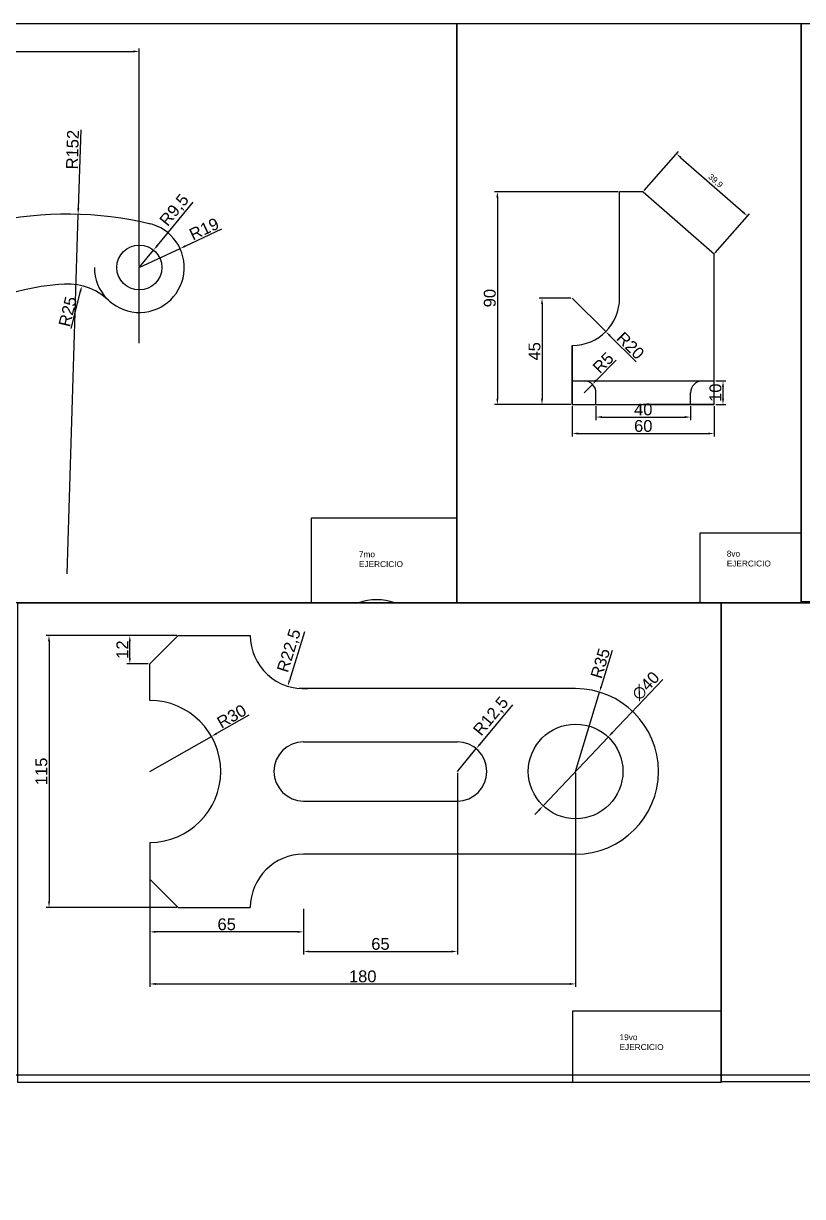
# Model space of a CAD drawing. Header units: millimetres. Extents: x 0 to 5174, y 0 to 1719.
# Drawn here: x 4314.5 to 4643.7, y 1202.1 to 1698 of the extents above; entities that cross this region are included whole.
import ezdxf

# ---------------------------------------------------------------- set-up
doc = ezdxf.new("R2010")
doc.units = ezdxf.units.MM
doc.styles.get("Standard").update_dxf_attribs({"font": 'arial.ttf'})
doc.dimstyles.new('ISO-25', dxfattribs={"dimtxt": 2.5, "dimasz": 2.5, "dimexe": 1.25, "dimexo": 0.625, "dimtad": 1, "dimtxsty": 'Standard', "dimcen": 2.5, "dimadec": 0, "dimazin": 0, "dimtfac": 1, "dimtmove": 0, "dimatfit": 3, "dimfxl": 1, "dimarcsym": 0})

# ---------------------------------------------------------------- blocks, each defined once
blk = doc.blocks.new('*D59')
at = {"color": 0, "lineweight": -2, "transparency": 16777216}
for p, q in [((4338.65, 1653.09), (4337.62, 1619.82)), ((4332.87, 1465.4), (4337.55, 1617.32))]:
    blk.add_line(p, q, dxfattribs=at)
at = {"color": 0, "transparency": 16777216}
blk.add_solid([(4337.21, 1619.84), (4338.04, 1619.81), (4337.55, 1617.32)], dxfattribs=at)
at = {"layer": 'Defpoints', "color": 0, "transparency": 16777216}
for p in [(4337.55, 1617.32), (4332.87, 1465.4)]:
    blk.add_point(p, dxfattribs=at)
at = {"color": 0, "transparency": 16777216, "insert": (4335.21, 1644.68), "char_height": 5, "attachment_point": 5, "rotation": 88.2359}
blk.add_mtext('R152', dxfattribs=at)
blk = doc.blocks.new('*D60')
at = {"color": 0, "lineweight": -2, "transparency": 16777216}
blk.add_line((4305.8, 1525.15), (4276.15, 1565), dxfattribs=at)
at = {"color": 0, "transparency": 16777216}
blk.add_solid([(4276.49, 1565.25), (4275.82, 1564.75), (4274.66, 1567)], dxfattribs=at)
at = {"layer": 'Defpoints', "color": 0, "transparency": 16777216}
for p in [(4274.66, 1567), (4337.94, 1481.96)]:
    blk.add_point(p, dxfattribs=at)
at = {"color": 0, "transparency": 16777216, "insert": (4303.25, 1533.9), "char_height": 5, "attachment_point": 5, "rotation": 306.6502}
blk.add_mtext('R106', dxfattribs=at)
blk = doc.blocks.new('*D61')
at = {"color": 0, "lineweight": -2, "transparency": 16777216}
blk.add_line((4334.68, 1569.02), (4338.52, 1584.7), dxfattribs=at)
at = {"color": 0, "transparency": 16777216}
blk.add_solid([(4338.12, 1584.8), (4338.93, 1584.6), (4339.12, 1587.12)], dxfattribs=at)
at = {"layer": 'Defpoints', "color": 0, "transparency": 16777216}
for p in [(4339.12, 1587.12), (4333.17, 1562.84)]:
    blk.add_point(p, dxfattribs=at)
at = {"color": 0, "transparency": 16777216, "insert": (4333.17, 1576.21), "char_height": 5, "attachment_point": 5, "rotation": 76.2352}
blk.add_mtext('R25', dxfattribs=at)
blk = doc.blocks.new('*D62')
at = {"color": 0, "lineweight": -2, "transparency": 16777216}
for p, q in [((4386.07, 1622.49), (4371.03, 1604.13)), ((4363.43, 1594.84), (4369.44, 1602.19))]:
    blk.add_line(p, q, dxfattribs=at)
at = {"color": 0, "transparency": 16777216}
blk.add_solid([(4370.71, 1604.39), (4371.35, 1603.86), (4369.44, 1602.19)], dxfattribs=at)
at = {"layer": 'Defpoints', "color": 0, "transparency": 16777216}
for p in [(4369.44, 1602.19), (4363.43, 1594.84)]:
    blk.add_point(p, dxfattribs=at)
at = {"color": 0, "transparency": 16777216, "insert": (4378.46, 1618.92), "char_height": 5, "attachment_point": 5, "rotation": 50.6792}
blk.add_mtext('R9,5', dxfattribs=at)
blk = doc.blocks.new('*D63')
at = {"color": 0, "lineweight": -2, "transparency": 16777216}
for p, q in [((4398.15, 1611.04), (4382.91, 1603.93)), ((4363.43, 1594.84), (4380.64, 1602.87))]:
    blk.add_line(p, q, dxfattribs=at)
at = {"color": 0, "transparency": 16777216}
blk.add_solid([(4382.73, 1604.31), (4383.09, 1603.55), (4380.64, 1602.87)], dxfattribs=at)
at = {"layer": 'Defpoints', "color": 0, "transparency": 16777216}
for p in [(4380.64, 1602.87), (4363.43, 1594.84)]:
    blk.add_point(p, dxfattribs=at)
at = {"color": 0, "transparency": 16777216, "insert": (4390.82, 1611.13), "char_height": 5, "attachment_point": 5, "rotation": 25.0052}
blk.add_mtext('R19', dxfattribs=at)
blk = doc.blocks.new('*D64')
at = {"color": 0, "lineweight": -2, "transparency": 16777216}
for p, q in [((4546.43, 1581.9), (4560.58, 1567.76)), ((4573.44, 1554.9), (4562.35, 1565.99))]:
    blk.add_line(p, q, dxfattribs=at)
at = {"color": 0, "transparency": 16777216}
blk.add_solid([(4562.64, 1566.28), (4562.05, 1565.69), (4560.58, 1567.76)], dxfattribs=at)
at = {"layer": 'Defpoints', "color": 0, "transparency": 16777216}
for p in [(4546.43, 1581.9), (4560.58, 1567.76)]:
    blk.add_point(p, dxfattribs=at)
at = {"color": 0, "transparency": 16777216, "insert": (4571.02, 1561.81), "char_height": 5, "attachment_point": 5, "rotation": 315.0084}
blk.add_mtext('R20', dxfattribs=at)
blk = doc.blocks.new('*D65')
at = {"color": 0, "lineweight": -2, "transparency": 16777216}
for p, q in [((4565.03, 1555.66), (4556.71, 1547.23)), ((4551.43, 1541.9), (4554.95, 1545.45))]:
    blk.add_line(p, q, dxfattribs=at)
at = {"color": 0, "transparency": 16777216}
blk.add_solid([(4556.41, 1547.53), (4557, 1546.94), (4554.95, 1545.45)], dxfattribs=at)
at = {"layer": 'Defpoints', "color": 0, "transparency": 16777216}
for p in [(4554.95, 1545.45), (4551.43, 1541.9)]:
    blk.add_point(p, dxfattribs=at)
at = {"color": 0, "transparency": 16777216, "insert": (4559.49, 1554.56), "char_height": 5, "attachment_point": 5, "rotation": 45.3461}
blk.add_mtext('R5', dxfattribs=at)
blk = doc.blocks.new('*D66')
at = {"color": 0, "lineweight": -2, "transparency": 16777216}
for p, q in [((4576.85, 1627.37), (4591.3, 1643.85)), ((4592.36, 1641.27), (4618.6, 1618.26)), ((4606.85, 1601.07), (4621.3, 1617.55))]:
    blk.add_line(p, q, dxfattribs=at)
at = {"color": 0, "transparency": 16777216}
for points in [[(4592.63, 1641.58), (4592.08, 1640.95), (4590.48, 1642.91)], [(4618.87, 1618.58), (4618.32, 1617.95), (4620.48, 1616.61)]]:
    blk.add_solid(points, dxfattribs=at)
at = {"layer": 'Defpoints', "color": 0, "transparency": 16777216}
for p in [(4576.43, 1626.9), (4620.48, 1616.61), (4606.43, 1600.6)]:
    blk.add_point(p, dxfattribs=at)
at = {"color": 0, "transparency": 16777216, "insert": (4606.88, 1631.36), "char_height": 2.5, "attachment_point": 5, "rotation": 318.7606}
blk.add_mtext('39,9', dxfattribs=at)
blk = doc.blocks.new('*D67')
at = {"color": 0, "lineweight": -2, "transparency": 16777216}
for p, q in [((4565.81, 1626.9), (4513.51, 1626.9)), ((4514.76, 1624.4), (4514.76, 1539.4)), ((4545.81, 1536.9), (4513.51, 1536.9))]:
    blk.add_line(p, q, dxfattribs=at)
at = {"color": 0, "transparency": 16777216}
for points in [[(4514.34, 1624.4), (4515.18, 1624.4), (4514.76, 1626.9)], [(4514.34, 1539.4), (4515.18, 1539.4), (4514.76, 1536.9)]]:
    blk.add_solid(points, dxfattribs=at)
at = {"layer": 'Defpoints', "color": 0, "transparency": 16777216}
for p in [(4566.43, 1626.9), (4514.76, 1536.9), (4546.43, 1536.9)]:
    blk.add_point(p, dxfattribs=at)
at = {"color": 0, "transparency": 16777216, "insert": (4511.58, 1581.9), "char_height": 5, "attachment_point": 5, "rotation": 90}
blk.add_mtext('90', dxfattribs=at)
blk = doc.blocks.new('*D68')
at = {"color": 0, "lineweight": -2, "transparency": 16777216}
for p, q in [((4545.81, 1581.9), (4532.39, 1581.9)), ((4533.64, 1579.4), (4533.64, 1539.4)), ((4545.81, 1536.9), (4532.39, 1536.9))]:
    blk.add_line(p, q, dxfattribs=at)
at = {"color": 0, "transparency": 16777216}
for points in [[(4533.23, 1579.4), (4534.06, 1579.4), (4533.64, 1581.9)], [(4533.23, 1539.4), (4534.06, 1539.4), (4533.64, 1536.9)]]:
    blk.add_solid(points, dxfattribs=at)
at = {"layer": 'Defpoints', "color": 0, "transparency": 16777216}
for p in [(4546.43, 1581.9), (4533.64, 1536.9), (4546.43, 1536.9)]:
    blk.add_point(p, dxfattribs=at)
at = {"color": 0, "transparency": 16777216, "insert": (4530.47, 1559.4), "char_height": 5, "attachment_point": 5, "rotation": 90}
blk.add_mtext('45', dxfattribs=at)
blk = doc.blocks.new('*D69')
at = {"color": 0, "lineweight": -2, "transparency": 16777216}
for p, q in [((4607.06, 1546.9), (4611.38, 1546.9)), ((4610.13, 1544.4), (4610.13, 1539.4)), ((4607.06, 1536.9), (4611.38, 1536.9))]:
    blk.add_line(p, q, dxfattribs=at)
at = {"color": 0, "transparency": 16777216}
for points in [[(4609.72, 1544.4), (4610.55, 1544.4), (4610.13, 1546.9)], [(4609.72, 1539.4), (4610.55, 1539.4), (4610.13, 1536.9)]]:
    blk.add_solid(points, dxfattribs=at)
at = {"layer": 'Defpoints', "color": 0, "transparency": 16777216}
for p in [(4606.43, 1546.9), (4606.43, 1536.9), (4610.13, 1536.9)]:
    blk.add_point(p, dxfattribs=at)
at = {"color": 0, "transparency": 16777216, "insert": (4606.96, 1541.9), "char_height": 5, "attachment_point": 5, "rotation": 90}
blk.add_mtext('10', dxfattribs=at)
blk = doc.blocks.new('*D70')
at = {"color": 0, "lineweight": -2, "transparency": 16777216}
for p, q in [((4556.43, 1536.27), (4556.43, 1530.37)), ((4596.43, 1536.27), (4596.43, 1530.37)), ((4558.93, 1531.62), (4593.93, 1531.62))]:
    blk.add_line(p, q, dxfattribs=at)
at = {"color": 0, "transparency": 16777216}
for points in [[(4558.93, 1532.04), (4558.93, 1531.2), (4556.43, 1531.62)], [(4593.93, 1532.04), (4593.93, 1531.2), (4596.43, 1531.62)]]:
    blk.add_solid(points, dxfattribs=at)
at = {"layer": 'Defpoints', "color": 0, "transparency": 16777216}
for p in [(4556.43, 1536.9), (4596.43, 1536.9), (4596.43, 1531.62)]:
    blk.add_point(p, dxfattribs=at)
at = {"color": 0, "transparency": 16777216, "insert": (4576.43, 1534.8), "char_height": 5, "attachment_point": 5}
blk.add_mtext('40', dxfattribs=at)
blk = doc.blocks.new('*D71')
at = {"color": 0, "lineweight": -2, "transparency": 16777216}
for p, q in [((4546.43, 1536.27), (4546.43, 1523.4)), ((4606.43, 1536.27), (4606.43, 1523.4)), ((4548.93, 1524.65), (4603.93, 1524.65))]:
    blk.add_line(p, q, dxfattribs=at)
at = {"color": 0, "transparency": 16777216}
for points in [[(4548.93, 1525.07), (4548.93, 1524.24), (4546.43, 1524.65)], [(4603.93, 1525.07), (4603.93, 1524.24), (4606.43, 1524.65)]]:
    blk.add_solid(points, dxfattribs=at)
at = {"layer": 'Defpoints', "color": 0, "transparency": 16777216}
for p in [(4546.43, 1536.9), (4606.43, 1536.9), (4606.43, 1524.65)]:
    blk.add_point(p, dxfattribs=at)
at = {"color": 0, "transparency": 16777216, "insert": (4576.43, 1527.83), "char_height": 5, "attachment_point": 5}
blk.add_mtext('60', dxfattribs=at)
blk = doc.blocks.new('*D158')
at = {"color": 0, "lineweight": -2, "transparency": 16777216}
for p, q in [((4584.65, 1420.68), (4563.31, 1398.14)), ((4534.1, 1367.27), (4561.59, 1396.32)), ((4532.38, 1365.46), (4530.66, 1363.64))]:
    blk.add_line(p, q, dxfattribs=at)
at = {"color": 0, "transparency": 16777216}
for points in [[(4563.01, 1398.43), (4563.62, 1397.85), (4561.59, 1396.32)], [(4532.08, 1365.74), (4532.68, 1365.17), (4534.1, 1367.27)]]:
    blk.add_solid(points, dxfattribs=at)
at = {"layer": 'Defpoints', "color": 0, "transparency": 16777216}
for p in [(4561.59, 1396.32), (4534.1, 1367.27)]:
    blk.add_point(p, dxfattribs=at)
at = {"color": 0, "transparency": 16777216, "insert": (4577.49, 1417.94), "char_height": 5, "attachment_point": 5, "rotation": 46.5754}
blk.add_mtext('∅40', dxfattribs=at)
blk = doc.blocks.new('*D159')
at = {"color": 0, "lineweight": -2, "transparency": 16777216}
for p, q in [((4563.23, 1432.93), (4558.65, 1417.71)), ((4547.85, 1381.8), (4557.93, 1415.31))]:
    blk.add_line(p, q, dxfattribs=at)
at = {"color": 0, "transparency": 16777216}
blk.add_solid([(4558.25, 1417.83), (4559.05, 1417.59), (4557.93, 1415.31)], dxfattribs=at)
at = {"layer": 'Defpoints', "color": 0, "transparency": 16777216}
for p in [(4557.93, 1415.31), (4547.85, 1381.8)]:
    blk.add_point(p, dxfattribs=at)
at = {"color": 0, "transparency": 16777216, "insert": (4558.28, 1427.51), "char_height": 5, "attachment_point": 5, "rotation": 73.2494}
blk.add_mtext('R35', dxfattribs=at)
blk = doc.blocks.new('*D160')
at = {"color": 0, "lineweight": -2, "transparency": 16777216}
for p, q in [((4521.16, 1409.96), (4507.41, 1393.35)), ((4497.85, 1381.8), (4505.82, 1391.43))]:
    blk.add_line(p, q, dxfattribs=at)
at = {"color": 0, "transparency": 16777216}
blk.add_solid([(4507.09, 1393.62), (4507.73, 1393.09), (4505.82, 1391.43)], dxfattribs=at)
at = {"layer": 'Defpoints', "color": 0, "transparency": 16777216}
for p in [(4505.82, 1391.43), (4497.85, 1381.8)]:
    blk.add_point(p, dxfattribs=at)
at = {"color": 0, "transparency": 16777216, "insert": (4512.28, 1404.93), "char_height": 5, "attachment_point": 5, "rotation": 50.3866}
blk.add_mtext('R12,5', dxfattribs=at)
blk = doc.blocks.new('*D161')
at = {"color": 0, "lineweight": -2, "transparency": 16777216}
blk.add_line((4433.31, 1440.79), (4426.9, 1420.2), dxfattribs=at)
at = {"color": 0, "transparency": 16777216}
blk.add_solid([(4426.5, 1420.33), (4427.3, 1420.08), (4426.16, 1417.81)], dxfattribs=at)
at = {"layer": 'Defpoints', "color": 0, "transparency": 16777216}
for p in [(4432.85, 1439.3), (4426.16, 1417.81)]:
    blk.add_point(p, dxfattribs=at)
at = {"color": 0, "transparency": 16777216, "insert": (4427.01, 1432.77), "char_height": 5, "attachment_point": 5, "rotation": 72.7071}
blk.add_mtext('R22,5', dxfattribs=at)
blk = doc.blocks.new('*D162')
at = {"color": 0, "lineweight": -2, "transparency": 16777216}
for p, q in [((4409.75, 1405.58), (4396.11, 1397.84)), ((4367.85, 1381.8), (4393.94, 1396.6))]:
    blk.add_line(p, q, dxfattribs=at)
at = {"color": 0, "transparency": 16777216}
blk.add_solid([(4395.91, 1398.2), (4396.32, 1397.47), (4393.94, 1396.6)], dxfattribs=at)
at = {"layer": 'Defpoints', "color": 0, "transparency": 16777216}
for p in [(4393.94, 1396.6), (4367.85, 1381.8)]:
    blk.add_point(p, dxfattribs=at)
at = {"color": 0, "transparency": 16777216, "insert": (4402.45, 1405.09), "char_height": 5, "attachment_point": 5, "rotation": 29.5729}
blk.add_mtext('R30', dxfattribs=at)
blk = doc.blocks.new('*D163')
at = {"color": 0, "lineweight": -2, "transparency": 16777216}
for p, q in [((4379.22, 1439.3), (4358.15, 1439.3)), ((4359.4, 1429.8), (4359.4, 1436.8)), ((4367.22, 1427.3), (4358.15, 1427.3))]:
    blk.add_line(p, q, dxfattribs=at)
at = {"color": 0, "transparency": 16777216}
for points in [[(4358.98, 1436.8), (4359.81, 1436.8), (4359.4, 1439.3)], [(4358.98, 1429.8), (4359.81, 1429.8), (4359.4, 1427.3)]]:
    blk.add_solid(points, dxfattribs=at)
at = {"layer": 'Defpoints', "color": 0, "transparency": 16777216}
for p in [(4359.4, 1439.3), (4379.85, 1439.3), (4367.85, 1427.3)]:
    blk.add_point(p, dxfattribs=at)
at = {"color": 0, "transparency": 16777216, "insert": (4356.26, 1433.3), "char_height": 5, "attachment_point": 5, "rotation": 90}
blk.add_mtext('12', dxfattribs=at)
blk = doc.blocks.new('*D164')
at = {"color": 0, "lineweight": -2, "transparency": 16777216}
for p, q in [((4379.22, 1439.3), (4324, 1439.3)), ((4325.25, 1436.8), (4325.25, 1326.8)), ((4379.22, 1324.3), (4324, 1324.3))]:
    blk.add_line(p, q, dxfattribs=at)
at = {"color": 0, "transparency": 16777216}
for points in [[(4324.83, 1436.8), (4325.66, 1436.8), (4325.25, 1439.3)], [(4324.83, 1326.8), (4325.66, 1326.8), (4325.25, 1324.3)]]:
    blk.add_solid(points, dxfattribs=at)
at = {"layer": 'Defpoints', "color": 0, "transparency": 16777216}
for p in [(4379.85, 1439.3), (4325.25, 1324.3), (4379.85, 1324.3)]:
    blk.add_point(p, dxfattribs=at)
at = {"color": 0, "transparency": 16777216, "insert": (4322.07, 1381.8), "char_height": 5, "attachment_point": 5, "rotation": 90}
blk.add_mtext('115', dxfattribs=at)
blk = doc.blocks.new('*D165')
at = {"color": 0, "lineweight": -2, "transparency": 16777216}
for p, q in [((4367.85, 1323.67), (4367.85, 1312.73)), ((4432.85, 1323.67), (4432.85, 1312.73)), ((4430.35, 1313.98), (4370.35, 1313.98))]:
    blk.add_line(p, q, dxfattribs=at)
at = {"color": 0, "transparency": 16777216}
for points in [[(4370.35, 1314.39), (4370.35, 1313.56), (4367.85, 1313.98)], [(4430.35, 1314.39), (4430.35, 1313.56), (4432.85, 1313.98)]]:
    blk.add_solid(points, dxfattribs=at)
at = {"layer": 'Defpoints', "color": 0, "transparency": 16777216}
for p in [(4367.85, 1324.3), (4432.85, 1324.3), (4367.85, 1313.98)]:
    blk.add_point(p, dxfattribs=at)
at = {"color": 0, "transparency": 16777216, "insert": (4400.35, 1317.15), "char_height": 5, "attachment_point": 5}
blk.add_mtext('65', dxfattribs=at)
blk = doc.blocks.new('*D166')
at = {"color": 0, "lineweight": -2, "transparency": 16777216}
for p, q in [((4497.85, 1381.17), (4497.85, 1304.42)), ((4432.85, 1323.67), (4432.85, 1304.42)), ((4435.35, 1305.67), (4495.35, 1305.67))]:
    blk.add_line(p, q, dxfattribs=at)
at = {"color": 0, "transparency": 16777216}
for points in [[(4435.35, 1306.09), (4435.35, 1305.26), (4432.85, 1305.67)], [(4495.35, 1306.09), (4495.35, 1305.26), (4497.85, 1305.67)]]:
    blk.add_solid(points, dxfattribs=at)
at = {"layer": 'Defpoints', "color": 0, "transparency": 16777216}
for p in [(4497.85, 1381.8), (4432.85, 1324.3), (4497.85, 1305.67)]:
    blk.add_point(p, dxfattribs=at)
at = {"color": 0, "transparency": 16777216, "insert": (4465.35, 1308.85), "char_height": 5, "attachment_point": 5}
blk.add_mtext('65', dxfattribs=at)
blk = doc.blocks.new('*D167')
at = {"color": 0, "lineweight": -2, "transparency": 16777216}
for p, q in [((4547.85, 1381.17), (4547.85, 1290.7)), ((4367.85, 1339.8), (4367.85, 1290.7)), ((4370.35, 1291.95), (4545.35, 1291.95))]:
    blk.add_line(p, q, dxfattribs=at)
at = {"color": 0, "transparency": 16777216}
for points in [[(4370.35, 1292.37), (4370.35, 1291.53), (4367.85, 1291.95)], [(4545.35, 1292.37), (4545.35, 1291.53), (4547.85, 1291.95)]]:
    blk.add_solid(points, dxfattribs=at)
at = {"layer": 'Defpoints', "color": 0, "transparency": 16777216}
for p in [(4547.85, 1381.8), (4367.85, 1340.43), (4547.85, 1291.95)]:
    blk.add_point(p, dxfattribs=at)
at = {"color": 0, "transparency": 16777216, "insert": (4457.85, 1295.13), "char_height": 5, "attachment_point": 5}
blk.add_mtext('180', dxfattribs=at)

msp = doc.modelspace()

# ---------------------------------------------------------------- linework, layer by layer
for p, q in [((4363.425, 1595.467), (4363.425, 1687.443)), ((4225.925, 1686.193), (4360.925, 1686.193)), ((4576.434, 1626.897), (4566.434, 1626.897)), ((4566.434, 1581.897), (4566.434, 1626.897)), ((4576.434, 1626.897), (4606.513, 1600.529)), ((4368.203, 1613.232), (4368.203, 1613.234)), ((4606.434, 1536.897), (4606.434, 1600.598)), ((4363.425, 1562.842), (4363.425, 1594.842)), ((4330.5, 1587.699), (4330.5, 1587.698)), ((4350.343, 1581.01), (4350.369, 1581.038)), ((4546.434, 1561.897), (4546.434, 1536.897)), ((4546.434, 1536.897), (4546.434, 1561.897)), ((4546.434, 1536.897), (4546.434, 1546.897)), ((4546.434, 1546.897), (4551.434, 1546.897)), ((4551.434, 1546.897), (4601.434, 1546.897)), ((4601.434, 1546.897), (4606.434, 1546.897)), ((4556.434, 1536.897), (4556.434, 1541.897)), ((4596.434, 1536.897), (4596.434, 1541.897)), ((4546.434, 1536.897), (4606.434, 1536.897)), ((4546.434, 1536.897), (4556.434, 1536.897)), ((4606.434, 1536.897), (4576.434, 1536.897)), ((4606.434, 1536.897), (4596.434, 1536.897)), ((4379.846, 1439.297), (4367.846, 1427.297)), ((4379.846, 1439.297), (4410.346, 1439.297)), ((4367.846, 1411.797), (4367.846, 1427.297)), ((4547.846, 1416.797), (4431.017, 1416.872)), ((4432.846, 1394.297), (4497.846, 1394.297)), ((4432.846, 1369.297), (4497.846, 1369.297)), ((4367.846, 1351.797), (4367.846, 1336.297)), ((4547.846, 1346.797), (4432.846, 1346.797)), ((4367.846, 1336.297), (4379.846, 1324.297)), ((4379.846, 1324.297), (4410.346, 1324.297))]:
    msp.add_line(p, q)
for points in [[(2486.561, 1698.02), (5011.997, 1698.02), (5011.997, 1189.919), (2486.561, 1189.919)], [(4184.397, 1698.02), (4497.645, 1698.02), (4497.645, 1453.014), (4184.397, 1453.014)], [(4497.645, 1698.02), (4643.139, 1698.02), (4643.139, 1453.019), (4497.645, 1453.019)], [(4643.139, 1698.02), (4827.078, 1698.02), (4827.078, 1453.508), (4643.139, 1453.508)], [(4497.645, 1453.014), (4436.158, 1453.014), (4436.158, 1488.986), (4497.645, 1488.986)], [(4643.139, 1453.019), (4600.523, 1453.019), (4600.523, 1482.631), (4643.139, 1482.631)], [(4312.139, 1453.014), (4609.368, 1453.014), (4609.368, 1250.332), (4312.139, 1250.332)], [(4497.645, 1453.014), (4497.645, 1453.014), (4497.645, 1453.014), (4497.645, 1453.014)], [(4609.368, 1453.014), (4873.613, 1453.014), (4873.613, 1250.597), (4609.368, 1250.597)], [(4609.368, 1250.332), (4546.611, 1250.332), (4546.611, 1280.611), (4609.368, 1280.611)], [(5011.997, 1189.919), (2486.561, 1189.919), (2486.561, 1253.478), (5011.997, 1253.478)]]:
    msp.add_lwpolyline(points, close=True)
for centre, radius in [((4363.425, 1594.842), 9.5), ((4547.846, 1381.797), 20)]:
    msp.add_circle(centre, radius)
for centre, radius, start, end in [((4332.868, 1465.396), 152, 76.55266, 102.31525), ((4363.425, 1594.842), 19, 180, 78.04254), ((4337.936, 1481.961), 106, 92.729, 154.71665), ((4333.17, 1562.842), 25, 46.61198, 96.13088), ((4546.434, 1581.897), 20, 270, 0), ((4551.434, 1541.897), 5, 0, 90), ((4601.434, 1541.897), 5, 90, 180), ((4463.693, 1431.86), 22.5, 70.08115, 109.91885), ((4432.846, 1439.297), 22.5, 180, 274.58895), ((4547.846, 1381.797), 35, 270, 90), ((4367.846, 1381.797), 30, 270, 90), ((4432.846, 1381.797), 12.5, 90, 270), ((4497.846, 1381.797), 12.5, 270, 90), ((4432.846, 1324.297), 22.5, 90, 180)]:
    msp.add_arc(centre, radius, start, end)
msp.add_solid([(4360.925, 1686.609), (4360.925, 1685.776), (4363.425, 1686.193)])

# ---------------------------------------------------------------- texts
at = {"char_height": 2.5, "attachment_point": 1}
for s, insert in [('7mo EJERCICIO', (4456.246, 1474.877)), ('8vo EJERCICIO', (4611.727, 1475.116)), ('19vo\\PEJERCICIO', (4566.406, 1270.694))]:
    msp.add_mtext_dynamic_manual_height_columns(s, width=14.70395, gutter_width=12.5, heights=[0], dxfattribs=dict(at, insert=insert))

# ---------------------------------------------------------------- dimensions: what is measured, and where the dimension line sits
for center, mpoint, picture, middle in [((4332.868, 1465.396), (4337.548, 1617.324), '*D59', (4338.387, 1644.579)), ((4363.425, 1594.842), (4369.445, 1602.192), '*D62', (4381.264, 1616.621)), ((4363.425, 1594.842), (4380.644, 1602.874), '*D63', (4392.168, 1608.249)), ((4333.17, 1562.842), (4339.118, 1587.124), '*D61', (4336.258, 1575.449)), ((4337.936, 1481.961), (4274.661, 1567.004), '*D60', (4300.705, 1532.001)), ((4432.846, 1439.297), (4426.158, 1417.814), '*D161', (4430.477, 1431.688)), ((4547.846, 1381.797), (4557.933, 1415.312), '*D159', (4561.327, 1426.589))]:
    dim = msp.add_radius_dim(center=center, mpoint=mpoint, dimstyle='ISO-25', override={"dimtxt": 5})
    dim.commit()
    dim.dimension.update_dxf_attribs({"geometry": picture, "text_midpoint": middle, "dimtype": 164})
dim = msp.add_aligned_dim(p1=(4576.434, 1626.897), p2=(4606.434, 1600.598), distance=21.3, dimstyle='ISO-25')
dim.commit()
dim.dimension.update_dxf_attribs({"geometry": '*D66', "text_midpoint": (4606.878, 1631.364)})
for base, p1, p2, picture, middle in [((4514.759, 1536.897), (4566.434, 1626.897), (4546.434, 1536.897), '*D67', (4511.581, 1581.897)), ((4533.642, 1536.897), (4546.434, 1581.897), (4546.434, 1536.897), '*D68', (4530.474, 1559.397)), ((4610.135, 1536.897), (4606.434, 1546.897), (4606.434, 1536.897), '*D69', (4606.957, 1541.897)), ((4325.246, 1324.297), (4379.846, 1439.297), (4379.846, 1324.297), '*D164', (4322.068, 1381.797)), ((4359.398, 1439.297), (4367.846, 1427.297), (4379.846, 1439.297), '*D163', (4356.263, 1433.297))]:
    dim = msp.add_linear_dim(base=base, p1=p1, p2=p2, angle=90, dimstyle='ISO-25', override={"dimtxt": 5})
    dim.commit()
    dim.dimension.update_dxf_attribs({"geometry": picture, "text_midpoint": middle})
for center, mpoint, picture, middle in [((4546.434, 1581.897), (4560.578, 1567.757), '*D64', (4571.022, 1561.81)), ((4551.434, 1541.897), (4554.948, 1545.454), '*D65', (4559.495, 1554.563)), ((4497.846, 1381.797), (4505.816, 1391.427), '*D160', (4512.284, 1404.935)), ((4367.846, 1381.797), (4393.938, 1396.603), '*D162', (4402.449, 1405.089))]:
    dim = msp.add_radius_dim(center=center, mpoint=mpoint, dimstyle='ISO-25', override={"dimtxt": 5})
    dim.commit()
    dim.dimension.update_dxf_attribs({"geometry": picture, "text_midpoint": middle})
for base, p1, p2, picture, middle in [((4596.434, 1531.62), (4556.434, 1536.897), (4596.434, 1536.897), '*D70', (4576.434, 1534.798)), ((4606.434, 1524.654), (4546.434, 1536.897), (4606.434, 1536.897), '*D71', (4576.434, 1527.831)), ((4547.846, 1291.949), (4367.846, 1340.427), (4547.846, 1381.797), '*D167', (4457.846, 1295.127)), ((4497.846, 1305.675), (4432.846, 1324.297), (4497.846, 1381.797), '*D166', (4465.346, 1308.853)), ((4367.846, 1313.977), (4432.846, 1324.297), (4367.846, 1324.297), '*D165', (4400.346, 1317.154))]:
    dim = msp.add_linear_dim(base=base, p1=p1, p2=p2, dimstyle='ISO-25', override={"dimtxt": 5})
    dim.commit()
    dim.dimension.update_dxf_attribs({"geometry": picture, "text_midpoint": middle})
dim = msp.add_diameter_dim_2p(p1=(4534.098, 1367.272), p2=(4561.594, 1396.323), dimstyle='ISO-25', override={"dimtxt": 5})
dim.commit()
dim.dimension.update_dxf_attribs({"geometry": '*D158', "text_midpoint": (4579.895, 1415.659), "dimtype": 163})

doc.saveas('drawing.dxf')
